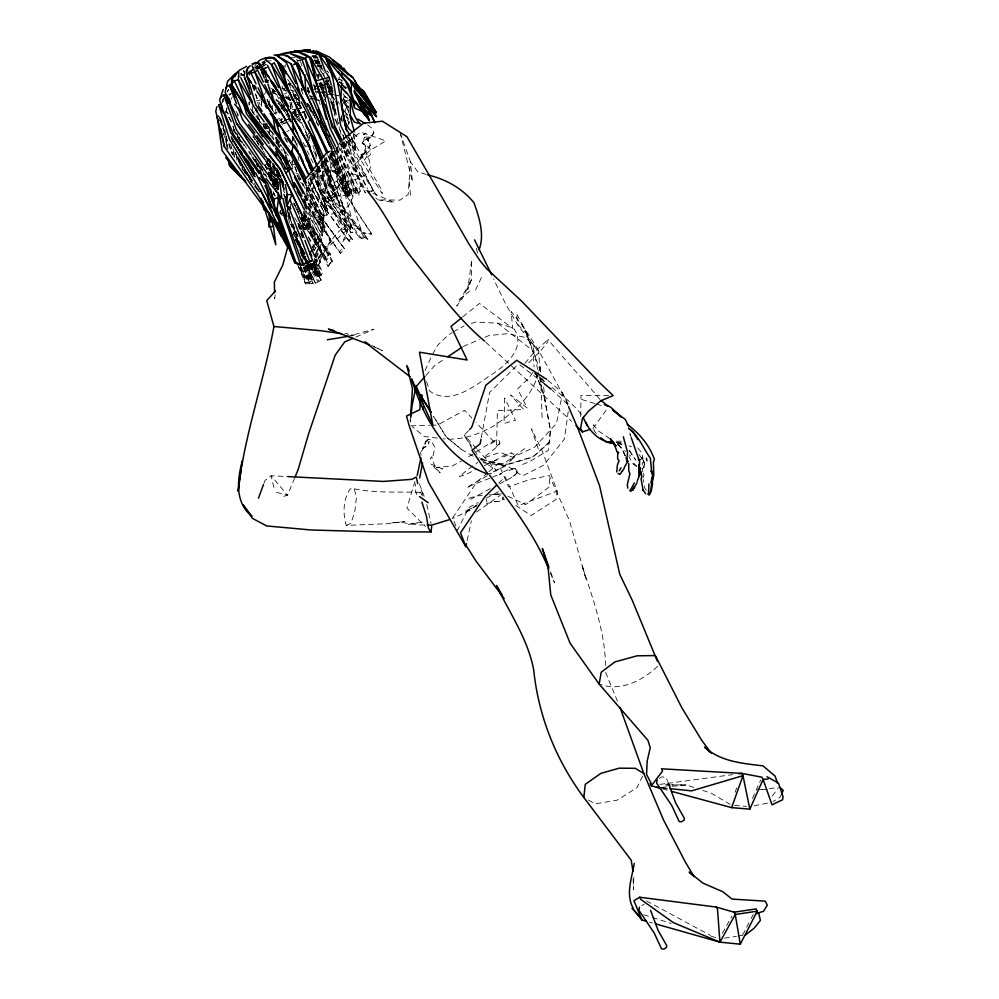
<?xml version="1.0" encoding="UTF-8"?>
<svg xmlns="http://www.w3.org/2000/svg" width="999" height="999" viewBox="0 0 999 999"><rect width="100%" height="100%" fill="white"/><g stroke="black" fill="none" stroke-linecap="round" stroke-linejoin="round"><path stroke-width="0.75" stroke-dasharray="5 3.75" d="M330.307 154.033L330.282 182.118L327.934 186.126L324.6 157.243M269.53 105.557L269.655 99.65M294.318 114.398L294.343 106.706M295.704 114.748L295.716 110.152M295.779 97.914L295.791 94.855M269.355 134.203L269.405 128.122M305.432 119.193L305.494 112.987M306.119 209.303L306.331 187.512M580.719 416.521L580.968 395.442L608.578 395.579M324.113 96.191L324.188 91.546M313.511 172.552L325.299 199.4L322.515 235.614L314.323 250.412L312.387 246.166L314.323 250.412M314.673 172.877L325.349 197.14L325.224 203.871L336.076 195.891L337.912 190.934L324.588 159.765M337.799 146.029L336.963 181.106L371.616 234.103L363.161 232.842L371.616 234.103M281.281 123.414L281.418 118.869M281.755 108.254L281.893 103.709M341.633 84.291L341.758 80.145M633.803 877.209L633.428 889.472L633.104 877.322M305.207 196.528L304.27 225.674L301.636 216.82M223.326 129.358L223.476 124.838M333.179 111.139L333.167 94.643L332.18 91.746L328.097 90.11M296.179 111.613L295.941 116.271L295.18 109.465L296.054 115.921L301.973 122.727M317.02 258.891L315.734 268.681L301.548 271.99L298.514 266.571M293.244 140.534L293.431 137.487M502.972 497.015L502.884 499.575L504.308 499.15L498.863 501.523L492.694 501.573L497.027 501.423L483.279 504.233M476.261 451.898L493.469 441.009L497.002 439.635L499.413 440.834L499.737 443.618L497.327 446.628L481.331 459.415M410.177 421.715L410.389 418.706M502.884 499.575L503.059 497.065M309.103 140.397L309.528 134.365M400.212 132.929L410.439 161.726L408.191 194.53L400.025 200.125L377.997 199.837L375.799 197.989M292.632 141.346L293.082 135.389M261.501 106.244L261.85 101.686M305.819 210.564L319.917 234.753L322.515 235.614L301.885 199.201L321.516 239.41L320.304 248.202L318.219 248.526L319.093 238.823L305.07 211.076M317.957 78.884L318.394 74.563M301.661 217.757L327.984 266.246L332.143 261.913L332.28 260.502L303.321 210.864M253.696 114.236L253.996 111.351M275.137 294.78L274.725 298.713L274.663 295.692M323.501 89.248L323.039 93.719L326.186 97.165M303.783 199.65L322.515 235.614L321.004 228.159L325.349 197.14M410.302 421.803L410.614 418.893M599.899 399.475C583.304 379.145 564.785 360.002 548.051 339.51L547.789 341.858L540.796 350.661L527.222 364.285M305.869 229.433L307.018 219.318L342.02 211.825L348.813 205.444L352.897 197.103L353.421 189.173L350.874 180.557L351.336 173.676L361.626 176.011L351.798 166.796L370.492 150.15L385.764 140.859L360.651 132.13L343.431 144.992L336.488 148.239M299.762 181.031L300.1 178.009M348.901 121.828L348.626 124.226L349.175 121.478M348.688 123.976L348.813 122.865M290.759 204.071L288.986 217.52L287.45 208.816L290.272 219.106M292.207 140.734L292.794 136.251M362.175 143.169C374.288 146.766 350.711 170.342 365.659 148.676L365.06 145.454L362.175 143.169L362.562 142.083L362.175 143.169L365.534 145.23L363.424 143.906M568.219 411.538L564.423 439.036L543.756 465.172L522.352 475.974L506.73 465.459L487.924 474.2M538.324 448.951L531.443 428.896L541.695 449.587L557.217 491.058L556.031 499.438L531.143 515.521L513.186 503.696M226.074 112.862L226.773 108.604M290.422 108.854L291.396 103.122M312.862 173.351L327.772 210.127L326.96 214.835L309.515 176.623M325.424 211.201L326.149 207.055L312.525 174.113M316.183 123.202L316.646 120.542M334.503 149.625L327.934 186.126L336.963 181.106L371.528 233.541M261.101 105.12L262.163 99.388M481.256 437.799L489.585 392.495L518.556 363.886M247.615 165.022L248.164 162.175M305.494 195.642L320.055 222.74L322.665 224.837L323.863 218.781L308.441 187.025M547.864 380.307L562.562 392.782L556.468 423.551L534.527 447.227L512.749 457.267L499.999 452.372L480.169 459.09M348.214 113.024L348.801 110.202M467.17 540.609L471.353 520.816M306.531 187.612L325.137 226.636L323.701 233.229L304.458 196.254M305.02 196.216L323.701 233.229L322.153 229.957L323.539 223.739L305.706 187.924M225.899 112.125L226.561 109.328M309.94 178.022L325.324 209.865L326.336 205.544L312.924 172.964M282.854 151.036L283.529 148.214M312.862 115.584L313.561 112.675M299.613 121.816L300.312 118.956M642.095 468.568L643.806 467.719L644.168 464.947M248.539 73.302L249.226 70.592M325.287 85.027L326.661 79.683M225.974 112.138L227.06 107.967M320.055 222.74L321.69 216.608L307.217 187.525M285.015 67.345L285.726 64.71M226.011 111.151L226.798 108.304M309.578 264.211L316.695 274.425L316.233 276.061L319.293 276.848L319.892 274.875L312.163 263.424L315.734 268.681L320.454 261.863L319.368 256.531M328.471 92.432L329.295 89.673L327.31 84.828M414.935 481.493L406.955 508.066L425.537 526.523M538.299 372.577C533.179 396.216 513.074 412.899 493.893 425.824C478.658 434.553 460.939 440.671 443.244 438.836M538.736 371.153L539.635 368.306L538.773 351.323L518.406 326.149L506.043 304.795L493.581 279.021M323.738 207.755L325.112 203.559L312.6 173.314M332.342 150.924L351.024 191.633L349.975 193.669L345.304 193.706L345.966 191.683L329.283 155.22M735.102 792.282L736.663 787.924M642.919 477.884L644.068 475.312L643.231 473.026M263.998 483.141L265.01 480.407L271.129 475.774L287.762 476.585M338.499 79.47L339.498 76.811M264.96 127.248L266.383 123.651M249.363 75.212L250.112 73.352M307.093 136.938L308.666 133.029M426.723 441.77L428.184 439.423L430.694 439.872L434.827 447.265L433.216 455.382L430.257 459.016L431.73 456.705L435.177 467.582L440.172 472.802L430.681 464.011L442.632 468.968L436.413 467.395L451.985 466.146L461.501 460.976M294.63 478.022L287.5 495.217L281.531 497.065M425.087 370.504L431.955 355.494M321.154 87.575L322.227 85.077L326.348 84.191M328.321 88.262L329.932 84.54M321.928 161.713L336.076 195.891L345.279 195.542L347.577 190.21L332.018 151.511M344.942 111.164L348.501 102.972M324.4 97.278L325.562 94.618M293.157 235.314L295.529 230.02M752.459 798.401L760.689 780.007M484.403 465.659L497.614 459.503L494.505 460.751L506.256 454.283L511.426 452.897L513.998 454.533L514.36 456.156C508.991 464.76 498.176 468.893 489.86 474.238M475.549 290.01L481.955 276.473M264.51 94.443L265.684 91.958M324.875 99.301L327.51 93.769M642.607 776.098L637.037 787.649L617.07 800.211L595.167 803.845L587.612 799.612M781.593 794.168L780.057 797.302L772.976 801.56M324.563 100.112L325.811 97.565M334.453 114.972L335.701 112.425L330.981 102.847M230.931 99.538L232.342 96.791M742.644 935.052L750.424 919.929M751.123 918.556L753.246 914.435M222.103 101.486L223.364 99.038M332.192 85.502L330.744 88.237L327.66 87.787M340.147 120.267L342.195 116.371M342.27 100.899L345.167 95.405M222.228 101.324L223.614 98.726M227.06 92.233L228.446 89.635M516.708 473.039L516.77 470.367L514.81 468.606L516.833 470.404L517.145 472.265L514.298 476.111L498.151 484.715M222.315 101.174L223.776 98.426M313.299 247.128L319.917 234.753M334.528 149.85L360.876 228.933L353.546 224.875L346.778 224.675C332.255 235.177 323.539 251.948 316.621 267.807L301.548 271.99L299.338 267.869L301.548 271.99L317.02 265.185L314.585 259.503M432.667 354.208L437.662 345.192L448.151 335.189L452.06 332.692M722.402 933.291L731.88 916.145M227.26 91.783L228.634 89.386M336.95 125.412L338.549 122.84M319.543 69.143L320.979 66.921M532.717 372.427L529.495 377.385L517.619 388.886L527.11 407.954L510.564 394.955L523.763 409.528L497.39 410.601L496.59 444.617L475.974 422.452M329.495 154.932L345.279 195.542L348.201 191.084L332.442 150.849M243.281 75.674L244.855 73.327M254.021 67.208L249.138 74.488L254.283 66.958M254.832 65.996L257.267 62.363M320.454 261.863L318.119 257.867L320.454 261.863L315.734 268.681L312.225 263.586M334.915 150.112L355.844 193.282L357.33 191.171L360.564 190.996L338.948 146.391M328.858 265.297L332.28 260.502L327.984 266.246L328.858 265.297L303.559 217.794M592.944 428.434L607.205 408.803M318.294 257.567L330.457 241.171L307.018 187.425M772.302 795.991L777.909 788.623M303.521 201.873L340.497 253.509L344.368 248.614L305.931 196.366M640.859 459.465L642.657 457.192L641.62 452.584L635.476 445.117M340.497 253.509L339.61 251.773L343.256 247.24L305.619 195.267M248.564 73.239L251.298 69.855M524.937 363.424L533.041 353.484L548.051 339.51M310.764 262.862L314.273 271.491L317.595 272.727L320.342 269.368L314.797 258.441M279.221 147.19L281.069 145.005M640.484 459.702L642.657 457.192L644.73 464.46L642.007 457.917L644.143 461.938L643.806 467.719M425.936 375.474L434.952 365.347L445.217 358.479M314.273 271.491L316.82 268.644L320.342 269.368M326.823 81.943L328.708 79.87M499.762 443.381L493.906 448.738M243.319 75.961L244.955 74.188L243.831 69.868M421.216 451.448L422.752 449.775L422.565 448.376L425.886 441.845L423.526 448.114L422.565 448.376L427.734 445.304L429.12 441.508L427.797 445.579L423.526 448.114C424.026 444.955 425.462 438.861 429.72 439.385M255.906 67.92L257.929 65.784M318.431 257.692L331.443 244.056L346.678 230.207L351.448 227.173L324.438 158.067M468.481 430.694L464.21 435.127L471.865 448.401M355.844 193.282L358.703 192.919L360.564 190.996M221.903 102.835L224.013 100.674M229.283 95.28L231.393 93.132M305.407 265.809L315.559 283.054L319.056 281.743L321.191 280.045L311.413 264.098L316.708 277.085L319.131 276.511L322.677 272.964L316.596 258.916M476.036 463.923L477.747 462.212M498.726 483.091L505.157 476.748L518.244 505.631L557.217 491.058M254.208 68.444L248.651 73.764L248.788 75.2M255.319 67.383L257.542 65.247M248.876 73.664L254.258 68.556M255.332 67.532L257.48 65.484M255.632 69.143L261.288 63.948M262.425 62.9L266.958 58.741M514.01 457.267L506.843 463.012M345.279 195.542L351.748 194.917L355.906 191.146L339.51 142.932M516.982 473.314L511.788 477.01M549.438 442.07L532.954 456.743L504.32 465.234L477.697 458.291M316.708 277.085L322.677 272.964M281.73 108.479L284.977 105.707M290.247 163.087L292.207 161.438M657.667 666.321C642.707 680.294 621.178 691.857 600.536 684.415M487.724 472.702L477.023 481.755L452.772 517.632L457.43 530.232L468.906 507.467L478.321 502.435M488.923 471.703L498.439 463.661L508.628 486.925L530.069 479.383L549.263 475.574L569.405 520.442L586.351 580.232L581.918 564.947C592.457 597.677 604.857 630.594 605.569 665.384M348.539 240.684L351.236 238.474L352.51 239.573L349.787 241.658L348.539 240.684L311.401 190.197L310.289 176.448M462.837 316.833L479.445 303.434L512.699 328.421L511.126 311.526C535.327 339.36 550.636 373.738 569.055 405.432L552.272 390.322M472.902 454.17L467.457 457.355M487.212 475.824L470.891 485.102L466.545 488.523M257.717 68.581L261.288 65.747M262.475 64.798L264.86 62.9M257.542 68.706L261.051 65.909M262.213 64.985L265.722 62.2M317.295 167.957L326.611 160.552L321.216 163.199M459.028 299.525L472.252 289.186M489.772 478.246L465.359 487.674M472.664 465.934L462.587 473.801L460.989 477.047L459.465 476.211L464.11 475.387L476.198 469.405M326.848 86.826L329.707 90.335L332.155 88.499M477.11 504.92L469.255 510.776L464.523 511.026L476.323 506.468M256.194 68.869L261.064 65.285M262.275 64.386L264.71 62.6M255.906 69.006L260.727 65.484M261.925 64.598L264.335 62.837M307.854 180.02L310.851 177.822L313.149 173.289L309.915 175.125M330.919 150.537L344.98 193.344L349.4 190.11L360.964 186.576L346.965 138.674M422.49 496.003L420.492 492.32L417.008 494.842L415.696 491.933L415.509 483.778M490.559 443.881L497.315 439.835M322.215 68.431L320.042 69.992L324.101 76.149M524.812 448.626L503.721 463.598L483.791 462.362M476.423 512.075L500.349 495.242M477.072 504.882L466.221 512.125L452.272 518.556M325.299 199.4L337.912 190.934L348.201 191.084M300.574 256.293L304.108 253.933M258.991 69.018L265.484 64.723M274.688 113.724L277.223 112.075M263.798 65.971L266.321 64.336M286.863 131.743L289.235 130.195M322.14 162.637L334.365 194.006L334.677 195.866L330.244 198.739L317.582 167.47M318.693 167.033L332.13 201.323L336.613 198.439L322.64 160.789M316.795 62.475L318.831 61.189M453.359 331.868L464.085 325.924M659.427 778.383L661.775 776.91L666.033 777.21L667.657 781.543M641.783 905.681L644.13 904.207M317.719 167.645L330.244 198.739L329.633 196.953L334.365 194.006M257.63 69.043L262.837 65.822M257.917 68.993L261.863 66.571M263.174 65.772L265.809 64.161M332.13 201.323L331.156 198.039L335.402 195.467L322.24 161.076M301.723 255.607L305.207 253.559M309.39 264.423L318.756 276.848L321.653 275.15L312.949 262.45M344.98 193.344L351.486 192.083L360.964 186.576M310.439 263.137L321.191 280.045L315.559 283.054L305.607 265.497M470.529 499.325L490.709 488.449M315.497 63.849L319.543 61.576L314.373 59.765M276.885 143.431L279.47 141.97M509.09 470.729L511.988 469.093M503.583 457.005L511.775 453.159M315.484 61.364L317.869 60.077M486.401 498.126L498.501 491.645M301.948 255.582L304.707 254.158L293.294 232.005M280.756 122.577L286.064 120.092M343.594 102.248L348.951 99.55M308.129 185.527L313.062 183.054L312.013 175.562L310.289 172.365M296.541 117.333L302.035 114.61M292.919 113.461L295.642 112.113M279.645 119.992L282.28 118.694M287.562 116.096L290.209 114.81M294.842 116.009L300.274 113.349M301.623 112.687L304.345 111.364L299.013 113.849M281.93 124.525L287.175 121.953M288.499 121.316L291.121 120.03M322.739 73.776L331.056 69.73M292.869 112.013L295.604 110.689M296.978 110.027L302.447 107.392M294.942 115.809L297.652 114.498M275.549 120.317L280.844 117.782M286.126 115.26L288.773 113.986L279.795 105.607M279.795 120.829L282.38 119.593M287.562 117.108L290.16 115.872M280.507 122.74L283.104 121.503M284.403 120.879L289.585 118.394M284.478 93.918L287.025 92.707M264.51 68.669L267.282 67.383L264.46 68.731M370.729 191.671L373.276 190.497L346.903 137.937M264.36 165.235L271.328 162.038M315.684 273.289L318.931 271.84L321.653 275.15M300.349 266.633L305.931 282.667L309.34 282.38L312.562 280.969L307.055 264.86M355.844 337.063L373.926 329.22L350.424 335.689M346.253 525.399L350.949 523.401L354.77 511.825L356.418 497.427L354.333 488.836L350.237 488.886C343.107 499.025 342.694 513.723 346.253 525.399L386.201 523.751L404.533 521.553L390.884 522.976C402.572 520.654 413.761 525.911 425.749 524.85M463.199 346.478L479.557 339.56M485.002 337.25L489.098 335.514L507.455 333.703L525.724 337.5L538.773 351.323M522.614 464.485L530.194 461.288L548.289 450.349L550.412 430.407L543.918 395.055L535.389 372.739M302.597 112.163L304.633 111.326M287.063 119.68L289.073 118.869M492.557 477.11L501.898 473.289L499.575 474.513C503.533 471.403 511.326 467.507 515.484 468.756M300.1 266.883L303.783 277.06L307.979 278.709L310.901 277.535L306.78 265.946M239.323 76.374L244.955 74.188M305.931 282.667L312.562 280.969M337.849 79.945L340.359 79.021M471.341 323.514L475.699 322.065L497.664 323.177L513.424 328.034C527.609 347.427 504.358 367.083 489.085 376.161C472.727 387.512 449.175 405.744 429.458 390.834L426.098 379.92M303.783 277.06L306.83 276.124L310.901 277.535M271.616 92.12L274.4 91.271M282.754 88.736L285.539 87.887M297.39 60.902L300.362 60.002L297.415 60.889L300.249 60.802M328.721 88.112L330.931 87.462M483.566 462.787L504.258 465.634L532.904 457.142L549.388 442.47L550.461 430.007L543.968 394.655L536.026 374.3M297.14 61.276L300.075 60.415M468.768 498.276L477.36 495.804L484.19 495.442M293.806 64.036L298.339 62.862M293.619 64.211L298.114 63.074M256.443 100.911L260.664 99.9M293.169 65.085L300.687 63.324M370.979 191.021L373.276 190.497M352.884 232.205L350.362 232.792L352.884 232.205L321.041 188.374L352.36 232.055M319.58 83.654L322.502 82.992M314.298 60.664L318.856 59.653M314.148 60.976L318.693 59.99M754.058 805.768L771.79 802.272M315.497 62.35L318.531 61.751L323.351 71.254M351.261 335.901L353.883 335.389L344.905 333.179M315.372 62.662L318.394 62.075L320.479 64.361M291.308 164.86L296.453 163.873M316.034 63.287L319.081 62.737M316.021 63.649L319.056 63.112M350.924 335.876L353.883 335.389L347.789 334.54M261.775 62.15L264.698 61.676M266.146 61.439L271.978 60.489M317.907 64.436L320.979 63.948M297.852 265.347L305.544 283.878L313.162 283.329L305.469 266.571M262.987 124.925L267.345 124.226M263.699 127.073L268.057 126.374M724.35 938.173L736.45 936.288M737.961 936.063L742.507 935.351M264.473 128.446L268.981 127.785M489.185 494.955L501.461 493.906M317.083 65.872L321.628 65.235M317.058 66.221L321.603 65.609L318.394 62.075M498.289 494.13L495.841 494.293L499.188 494.193L494.78 494.605L497.764 494.13M659.964 784.377L666.146 783.553M667.682 783.341L732.567 774.637M276.636 94.256L284.253 110.664L294.93 109.316M313.211 57.555L319.031 56.906M769.242 788.548L778.383 787.599M661.775 787.399L670.829 786.463M672.327 786.313L685.913 784.927L671.877 784.902M289.161 102.997L292.058 102.71M305.307 266.533L313.162 283.329L305.544 283.878L300 267.707M300.374 267.058L305.819 278.109L309.965 279.658L313.886 279.308L306.681 265.622M325.612 81.556L328.396 81.344M322.09 92.32L325.174 92.095M266.521 168.881L270.804 168.581L283.579 184.69M314.573 171.054L338.449 171.353L317.245 167.745L332.018 170.879L340.634 177.135L343.544 182.742L344.905 188.237L343.107 180.045L334.59 190.584L346.266 180.132L340.959 183.117C351.698 179.87 367.108 179.333 370.666 166.483L368.544 157.867L365.522 151.336L366.883 156.256L364.51 160.14L370.367 154.595L370.866 152.785L369.755 148.102L362.412 142.657M315.547 61.876L318.531 61.751M312.587 89.735L315.422 89.623M296.516 102.46L299.525 102.335M410.801 425.836L429.508 425.324M431.068 425.274L437.3 425.099L464.635 410.264L471.853 418.019M762.249 789.597L767.482 789.485M311.938 56.256L316.283 56.169M306.506 265.684L313.886 279.308L309.89 278.022L305.819 278.109L300.474 266.983M312.125 56.031L316.508 55.969M228.509 94.131L231.131 94.081M301.973 256.268L306.193 256.194M297.178 60.639L300.112 60.589M317.295 74.975L321.94 74.925M312.038 56.094L316.383 56.056M313.661 58.079L317.919 58.042M345.966 191.683L351.024 191.633M294.655 98.751L300.337 98.739M670.317 784.902L664.073 784.889L670.154 784.939M616.221 441.208L622.914 441.221M316.533 76.036L321.141 76.049M671.678 784.952L686.887 785.077L695.504 787.974M291.321 57.605L295.13 57.667M616.508 442.657L621.041 442.857L616.695 442.632M315.322 61.314L319.93 61.588M315.16 61.076L319.742 61.364M319.418 84.903L322.227 85.077L323.576 87.812M757.267 789.148L762.462 789.51M325.724 81.356L328.783 81.568M315.322 61.463L319.917 61.826M321.029 163.524L325.886 191.733L358.816 236.85L364.423 237.287L367.894 239.248L330.769 190.384L326.448 155.369M734.452 805.381L746.59 806.393M321.453 88.699L325.387 89.023M663.211 788.423L667.694 788.81M316.558 99.95L319.63 100.237M661.076 787.749L668.706 788.523M354.333 488.836C376.273 493.294 398.576 491.645 420.492 492.32M318.444 83.217L321.528 83.541M347.577 190.21L355.906 191.146M319.368 84.241L322.427 84.603M323.389 160.802L346.778 224.675L351.935 227.822L360.876 228.933M437.35 438.099L424.088 436.413L412.325 426.673M358.816 236.85L361.438 238.424L367.894 239.248L327.984 193.269L321.928 162.937M317.47 65.747L321.84 66.359M326.111 94.143L338.399 95.867M316.695 274.425L319.892 274.875L312.013 263.449M318.868 66.771L321.79 67.195M313.798 85.752L318.419 86.426M319.967 86.651L326.124 87.562M311.363 98.476L315.984 99.188M377.997 199.837L394.368 202.56L372.477 192.982M288.424 83.292L291.458 83.804M305.257 145.817L307.767 146.266M315.022 88.436L319.618 89.298M321.178 90.921L325.337 91.708M339.835 79.733L342.57 80.27M338.486 82.43L343.456 83.429M288.099 84.166L291.121 84.79M265.784 79.77L268.806 80.432M288.486 84.728L291.521 85.39M321.803 91.995L327.859 93.319M329.37 93.656L338.449 95.629M265.746 79.858L268.768 80.532M315.597 91.034L320.13 92.058M321.641 92.395L324.65 93.069M265.522 80.045L268.544 80.757M265.722 80.057L268.743 80.769M265.16 80.045L268.169 80.769M301.236 88.711L305.744 89.798M319.093 238.823L321.516 239.41M265.397 80.332L268.406 81.106M307.255 264.385L311.988 267.22L315.921 268.232L312.175 263.286M296.228 59.74L299.663 60.639M276.561 492.332L287.5 495.217L271.129 475.774L273.901 487.724M662.512 788.91L670.017 790.946M321.104 89.41L323.851 90.16M480.644 459.128L504.258 465.634M315.809 74.688L318.768 75.512M649.437 922.139L652.447 922.989M240.572 74.238L244.643 75.462L240.697 73.589L243.793 75.874M581.705 399.488L594.904 403.534M596.366 403.983L603.696 406.231M629.07 445.879L631.618 446.665M711.088 936.188L718.368 938.436M643.656 914.697L651.011 916.982M652.484 917.432L671.066 923.451M426.248 174.438L417.719 171.778L410.439 161.726L412.437 181.731L400.587 134.403M265.272 81.656L268.219 82.605M290.322 89.735L293.269 90.697M309.478 95.929L312.425 96.878M313.274 56.518L320.254 58.779M265.072 81.581L268.032 82.53M309.428 95.904L312.387 96.853M264.685 81.618L267.782 82.655M291.009 90.434L294.018 91.446M702.697 790.384L711.313 793.268L730.069 804.332M617.257 442.47L622.402 444.205M281.593 88.074L284.465 89.061M308.541 264.822L315.921 268.232M310.664 97.89L313.611 98.913M332.08 87.924L327.272 86.076M283.728 89.336L286.613 90.422M319.393 83.941L330.744 88.237L318.294 83.354M327.585 86.189L331.905 87.85M329.707 90.784L332.18 91.746M283.504 90.122L286.388 91.284M293.606 94.168L296.491 95.33M281.106 121.841L285.402 123.589M319.043 66.633L321.915 67.832M617.394 442.857L622.814 445.367M373.938 346.74L382.38 350.674L371.541 345.342M314.735 170.654L317.794 172.09L320.754 171.928L317.045 168.182M316.196 84.965L323.214 88.324M507.979 496.203L525.574 504.67L549.525 486.788L549.263 475.574M244.767 75.35L240.971 73.464L244.88 76.473M298.813 178.297L301.049 179.458M270.417 87.937L273.127 89.373M285.339 95.817L289.41 97.964M297.552 102.26L300.274 103.696M324.325 160.177L346.778 224.675L351.448 227.173M264.148 126.661L270.941 130.307M646.578 900.923L710.576 935.476M320.117 86.214L323.851 88.262M298.364 104.208L300.662 105.494M272.527 89.735L275.187 91.221M285.839 97.19L289.822 99.425L285.789 97.153M272.427 89.66L275.1 91.159M433.429 416.271L446.378 437.225L461.775 449.7L473.588 456.418M272.627 90.135L275.287 91.658M285.901 97.74L291.221 100.787M306.793 90.147L309.44 91.671M272.527 90.047L275.187 91.583M285.839 97.69L291.171 100.749M270.005 179.77L279.083 184.99M367.595 124.962L372.689 128.784L373.838 132.73L371.216 136.863L367.769 138.973L369.73 137.325L367.307 140.647L368.556 138.799L368.181 142.57L368.556 138.799L368.231 140.822L367.657 139.548L369.505 141.708L370.229 145.192L368.206 149.226L360.889 157.53L364.173 152.522L360.027 159.003L360.327 157.58M306.868 90.372L309.54 91.958M343.706 96.041L348.888 99.163M609.977 438.711L598.676 431.118L593.468 424.837L594.093 430.744L597.652 434.977M272.552 91.646L276.386 94.006M306.418 105.744L309.678 107.792L310.389 110.777M295.879 172.777L298.152 174.226M271.878 91.783L275.811 94.306M636.613 466.433L633.378 464.298L628.883 456.593M283.878 106.056L284.253 110.664L287.949 113.149M295.367 118.107L299.063 120.592M343.281 85.527L346.303 87.575M343.668 86.114L346.116 87.837M481.356 459.94L496.853 470.891L477.472 449.65M297.465 119.868L303.571 125.275M299.712 101.411L295.005 97.465M617.981 444.78L625.686 451.511M348.589 106.868L345.691 104.383L346.491 103.397L344.742 104.57L348.226 107.405M324.85 158.841L330.557 163.174L328.434 155.07M519.78 364.822L542.844 382.629M343.481 86.588L345.866 88.449M497.664 323.177L531.805 349.875M343.631 86.738L346.079 88.661M305.507 134.728L311.226 139.273M327.01 85.789L332.992 90.609M343.768 99.276L348.551 103.122M534.053 373.102L544.73 381.68M551.835 387.4C562.974 396.029 574.475 404.895 582.679 416.321M276.036 99.213L283.241 105.132M461.775 449.7L446.403 437.038L433.441 416.183M293.231 94.967L299.138 99.875M636.813 466.171L633.841 463.636L636.775 466.471M275.824 99.95L285.015 107.867M629.345 454.87L630.806 456.143M278.484 103.272L287.712 111.513M243.232 155.532L248.114 164.298L253.833 169.455L243.232 155.532L246.316 163.711M346.84 142.22L354.945 149.625L349.001 137.387M325.537 83.704L330.931 88.761M277.909 103.347L287 111.676M485.701 342.158L571.715 421.378M300.587 182.33L303.733 185.265M293.069 94.843L300.175 101.923M339.323 81.718L341.483 83.766M254.857 172.278L248.114 164.298L249.151 165.297M280.844 107.979L289.76 116.696M353.783 133.541L356.855 136.551L354.832 132.392M617.744 443.868L619.717 445.816M298.264 104.608L302.422 108.741M321.69 216.608L323.863 218.781M328.459 91.059L334.752 99.838L328.821 91.009L333.129 96.453M244.256 172.377L247.465 175.649M293.281 95.554L299.675 102.185M317.27 64.735L319.218 66.771M326.835 70.692L328.921 72.877M339.772 81.718L342.669 84.803M248.114 164.298L253.771 170.317M341.271 83.704L345.567 88.986M255.394 186.551L257.505 188.823M279.645 212.625L281.755 214.897M248.189 176.86L252.335 181.368M330.394 101.773L335.652 107.53M347.215 120.192L349.325 122.502M476.448 448.539L464.21 435.127L473.451 449.001M292.058 111.788L294.043 114.011M264.922 165.047L275.162 176.498L278.259 185.215M244.53 172.028L252.672 181.131M241.82 168.044L250.037 177.26M307.505 103.259L309.403 105.432L312.15 112.725M617.732 444.255L622.652 450.062L624.937 455.169M332.642 107.218L335.552 110.677M250.849 181.019L259.665 191.708M254.283 185.989L259.178 191.933M342.994 93.731L348.763 100.837M344.368 248.614L304.096 193.881M266.184 161.064L275.749 173.264L278.546 180.494M283.728 182.692L271.953 163.049M328.821 91.009L333.416 96.94M344.443 111.201L348.127 115.946M267.395 159.503L278.771 174.188L283.728 185.527M274.563 185.989L271.441 177.285L268.631 173.651L277.722 189.773M297.29 243.806L304.82 253.559L295.916 238.848M312.337 263.311L318.931 271.84M344.33 111.001L348.064 115.847M332.405 107.692L336.176 112.587M279.757 211.938L282.58 215.622M300.774 252.56L309.19 263.549M310.127 264.772L311.988 267.22M251.998 111.076L254.782 114.735M255.707 115.959L258.491 119.618M259.415 120.842L262.2 124.513M263.124 125.724L265.909 129.395M266.833 130.619L269.618 134.278M270.542 135.502L281.681 150.162M321.066 71.666L326.661 79.058M297.202 243.481L304.695 253.384M300.849 252.073L311.101 265.709M254.845 173.052L251.985 167.645M349.787 241.658L312.899 192.095L311.426 175.462M327.984 193.269L361.438 238.424M254.745 171.94L234.453 144.156M267.607 158.029L281.144 176.611M364.423 237.287L329.732 189.373L325.811 157.817M295.829 208.354L298.514 212.075M302.098 217.033L329.008 254.233L330.719 254.608L327.185 259.678L325.112 258.654L300.599 219.543M252.897 136.251L255.619 140.022M256.518 141.284L259.24 145.055M260.152 146.316L262.862 150.087M269.206 158.891L278.271 171.466M345.554 114.897L350.05 121.166M256.169 174.563L250.537 166.708L255.469 177.16M247.577 173.002L241.283 164.248L252.622 183.541M303.109 216.009L330.719 254.608L303.584 215.659M250.125 176.761L238.574 160.639L235.09 152.173M266.321 123.801L279.77 142.67M265.072 123.002L290.01 158.004M254.533 84.965L256.331 87.5M268.032 103.958L275.237 114.086M302.335 199.263L339.61 251.773M239.723 149.276L245.117 156.868M246.016 158.129L248.701 161.925M301.298 253.009L308.491 263.149M287.687 79.47L291.233 84.515M268.469 175.499L272.04 180.582L274.026 186.451M219.805 120.242L222.415 123.963M309.702 108.866L313.137 113.799M283.216 190.472L284.852 192.819M299.775 250.15L306.006 259.091M238.986 149.9L254.945 172.977M291.296 225.524L297.502 234.503M314.36 258.853L316.134 261.413M252.585 180.906L238.574 160.639L235.264 152.198M222.078 121.928L218.119 115.447L220.692 119.168M254.37 175.062L251.723 171.204L247.852 161.051M297.128 241.858L305.007 253.296M295.592 239.373L303.471 250.849M239.972 150.462L254.857 172.14M290.746 224.425L295.991 232.08M294.668 235.776L300.761 244.668M629.058 450.149L635.464 459.565M646.353 490.397L644.842 488.186L643.169 479.408M263.386 172.265L266.895 177.41M287.1 207.03L290.609 212.188M290.784 224.213L296.029 231.905M254.333 175.037L251.723 171.204L249.413 163.761M345.954 116.296L348.526 120.092M295.841 239.248L303.571 250.699L295.729 239.023M299.688 248.601L305.756 257.592M310.09 264.011L318.756 276.848M300.637 252.947L305.831 260.652M306.693 261.938L316.233 276.061L308.516 264.448M629.545 450.886L635.888 460.339M254.345 85.514L256.069 88.087M252.497 84.653L255.906 89.76M352.51 239.573L320.804 192.27L318.044 167.982M351.236 238.474L319.056 190.597L317.133 169.331M303.296 215.971L329.008 254.233L325.112 258.654L298.089 214.186M254.383 175.886L250.899 170.704L254.283 175.924M219.705 117.807L221.278 120.18M252.56 84.79L256.019 89.985M474.288 450.262L479.32 457.829M300.799 252.847L307.655 263.162M299.338 216.858L327.185 259.678L293.644 204.033M218.119 115.447L222.278 121.841M295.567 240.185L304.882 254.595M310.826 263.748L319.293 276.848M268.119 172.14L271.441 177.285M243.818 144.268L250.287 154.296M223.202 125.961L221.566 123.401L222.065 126.398M232.23 139.997L254.558 176.261M268.856 172.952L278.059 187.337M228.496 114.161L227.035 111.863L232.143 124.6M251.923 156.843L257.705 165.909M239.348 151.935L254.42 175.524M297.165 242.37L304.707 254.158L295.654 239.673M347.402 138.998L382.255 193.606L382.068 190.622L350.899 137.05M243.594 70.33L245.105 72.702M295.542 239.71L304.645 254.021M302.297 256.93L303.946 259.54M307.242 264.735L317.957 281.656M273.601 193.007L275.249 195.617M343.181 142.62L376.348 195.329L345.666 140.509M264.51 165.135L275.936 183.304L277.934 189.148M255.282 159.915L258.416 164.897M252.235 84.815L255.494 90.022M249.25 151.448L259.078 167.158M254.495 173.801L233.104 139.548L238.099 148.614M279.196 97.265L284.59 105.944M256.393 89.248L253.983 85.365L256.343 89.236M343.082 98.889L348.688 107.954M334.665 118.918L338.673 125.375M325.112 203.559L326.336 205.544M639.06 454.62L643.905 461.338L643.756 460.651L642.107 463.836L642.807 471.89M260.564 166.771L267.058 177.347M249.912 178.022L238.786 158.179M343.469 101.511L348.276 109.353M268.756 171.903L278.459 187.8M289.747 206.269L291.358 208.916M301.049 224.775L304.283 230.07M308.316 236.676L315.584 248.576M235.539 143.956L246.89 163.873M228.908 117.158L231.318 121.129M341.733 143.806L343.244 146.316L342.432 141.883M278.134 185.165L269.468 170.767L267.382 160.34M268.444 174.188L277.834 189.847M248.014 160.589L253.321 169.43M235.539 143.706L243.456 156.93L241.608 152.835M219.705 118.107L222.09 122.103M230.831 136.751L240.959 154.183M343.644 85.827L345.154 88.362M235.989 111.201L239.872 117.745M284.253 110.664L290.996 122.04M303.621 198.664L321.004 228.159M228.646 117.158L230.981 121.129M231.343 136.95L242.907 156.606M303.696 213.574L332.143 261.913M231.518 137.512L247.802 165.397M268.219 172.315L278.434 189.798M288.486 207.068L290.11 209.815M294.717 217.757L297.115 221.828M297.839 223.102L302.56 231.169M233.279 129.907L240.147 141.696M313.549 151.211L315.859 155.207M327.41 86.364L329.707 90.335M264.485 164.997L278.484 189.223M288.586 206.706L290.135 209.403M298.689 224.201L302.572 230.931M268.481 175.162L274.538 185.652M307.13 103.159L313.124 113.599M250.237 164.585L254.82 172.565M348.139 137.013L354.945 149.625M296.99 243.007L306.119 259.028M309.166 264.373L319.056 281.743M268.506 173.851L277.647 190.01L268.581 173.838M289.086 210.19L287.612 207.33M303.559 235.752L298.264 226.249M268.356 174.35L275.225 186.488M325.874 80.345L333.179 93.294M249.3 163.062L254.595 172.49M325.974 80.557L333.379 93.769M344.917 139.173L339.672 129.808L330.12 85.789M283.216 184.34L275.037 169.73L273.077 163.911M251.473 182.48L240.846 163.499L240.522 160.539M323.539 223.739L325.137 226.636M252.909 84.59L255.894 90.01M303.908 267.208L309.89 278.022M326.211 79.883L333.641 93.431M338.099 101.561L339.585 104.271M248.901 163.524L254.795 174.301M293.619 202.934L298.738 212.362M323.451 75.112L325.599 79.096M326.311 80.432L333.479 93.731M276.798 167.944L281.144 175.999M268.132 158.591L281.156 182.755M281.88 184.091L284.777 189.46M250.524 170.192L246.366 162.4L245.092 157.942M251.224 171.491L253.996 176.686M255.22 185.477L258.903 192.345M326.223 82.705L328.059 86.139M268.481 175.974L272.864 184.216M288.212 213.062L291.134 218.556M284.34 137.313L287.262 142.795M308.379 182.605L322.952 210.065L323.514 218.094L308.291 187.587M241.945 163.948L251.798 182.78M326.149 207.055L327.772 210.127M244.63 159.74L246.728 163.736M257.992 189.36L259.44 192.12M260.477 145.717L262.612 149.775M263.311 151.124L265.447 155.17M278.758 183.853L268.781 164.798L278.571 185.727M268.381 175.712L274.138 186.701M288.549 214.198L290.709 218.319M313.748 262.312L316.621 267.807L313.636 260.639M304.408 196.004L322.153 229.957M342.832 141.858L367.232 188.786M264.173 123.576L271.378 137.412M268.269 103.571L270.404 107.705M290.522 162.7L294.093 169.593M296.953 175.125L299.088 179.271M306.231 193.082L322.665 224.837M259.091 165.522L264.086 175.212M273.351 193.219L274.775 195.991M246.591 159.778L255.082 176.224M521.903 323.976L532.704 345.042L537.649 369.355M341.758 144.106L365.809 190.921M339.847 143.244L365.359 192.957L342.058 142.195M233.991 129.52L240.222 141.658M272.877 110.477L267.257 99.513L269.006 105.082M241.795 152.897L249.5 167.969M327.497 79.408L328.871 82.118M308.241 181.094L322.952 210.065M266.945 99.763L270.417 106.618M288.474 206.568L289.86 209.303M298.177 225.687L304.408 237.962M278.471 182.467L270.929 167.47L268.681 158.604M343.681 140.847L367.37 188.087M260.627 166.821L264.698 174.962M247.777 161.114L254.683 174.875M303.821 111.538L307.292 118.506M307.03 150.674L313.286 163.237M316.071 168.819L346.678 230.207L341.433 228.846L314.86 169.568M336.001 148.364L359.116 195.379L358.778 192.395M288.798 83.754L300.112 109.016M329.67 97.84L335.664 110.102M336.163 147.74L357.33 191.171M253.084 135.439L255.132 139.648M265.384 160.689L278.359 187.35M287.924 206.993L289.285 209.802M300.899 233.654L302.947 237.862M268.756 175.637L272.827 184.028M288.449 216.196L298.639 237.163M348.151 110.939L343.119 97.49M336.725 147.415L358.703 192.919M302.909 216.621L318.219 248.526M252.947 156.893L257.642 166.696M308.241 186.039L323.514 218.094M331.193 101.399L335.676 110.839M294.73 166.646L302.073 182.13M302.734 183.541L331.443 244.056L330.457 241.171M255.232 160.502L257.904 166.134M252.472 168.019L254.47 172.24M313.661 83.829L316.196 89.198M240.322 150.599L245.542 161.701M301.223 88.037L302.522 90.797M310.264 107.368L318.656 125.312M302.884 217.058L317.307 247.902M256.805 140.859L258.778 145.055M265.996 160.464L278.471 187.088M256.88 140.709L258.841 144.917M266.721 161.751L278.521 187M241.87 141.109L245.08 147.964M303.296 211.663L320.304 248.202M304.071 267.02L309.965 279.658M301.273 267.208L309.103 283.991M303.172 142.482L306.331 149.276M266.146 156.518L276.448 178.721L277.797 189.535M298.264 115.572L309.078 139.123M309.877 176.224L325.324 209.865M419.43 483.941L424.15 496.316M288.336 206.693L289.635 209.515M300.637 233.441L302.585 237.675M313.586 261.601L316.82 268.644M278.334 189.46L269.693 173.314L274.263 186.688M330.819 151.761L349.975 193.669M283.229 182.605L276.748 168.469L283.291 182.505M304.608 229.221L302.023 223.564L304.633 229.183M327.497 154.583L345.304 193.706M303.684 214.96L319.68 250.062M239.523 150.449L242.695 157.405M333.329 151.723L352.547 196.029L332.704 151.461M330.769 153.983L348.239 192.894L348.564 196.116L330.12 154.196M246.528 159.815L254.158 176.761M313.187 262.912L317.595 272.727M246.716 159.94L253.009 174.013M625.411 456.218L622.439 449.538L625.424 456.468M281.893 100.487L291.196 121.678M301.111 225.175L302.972 229.433M299.076 224.275L302.148 231.331M314.435 259.59L320.592 273.714M301.998 199.812L305.532 207.954M301.985 225.225L303.808 229.433M281.618 182.979L273.639 164.498L279.995 180.17M282.23 184.403L284.678 190.085M562.562 392.782L567.944 405.319M316.446 73.814L319.468 80.832M320.08 82.243L326.898 104.308M330.057 153.122L348.564 196.116M302.173 224.65L304.62 230.332M268.669 174.975L271.753 182.143M293.344 232.317L306.905 263.861M307.53 265.297L308.766 268.169L317.42 258.741L322.814 255.407L304.071 210.989M241.583 153.022L245.255 161.551M254.408 182.904L258.067 191.433M298.551 98.826L299.762 101.661M307.03 118.669L303.996 111.588L307.105 120.267M273.788 164.36L281.706 182.817M282.317 184.241L284.752 189.922M299.975 225.424L302.41 231.106M240.659 140.16L241.858 142.969M285.564 137.787L289.173 146.366M238.948 137.188L241.308 142.795M550.474 573.226L554.57 582.966L550.486 571.49M280.632 97.677L290.871 122.078M312.562 173.739L325.224 203.871L312.737 173.789M307.729 88.062L312.487 99.4M268.631 126.711L275.137 142.32M294.181 202.972L305.507 230.145M308.491 237.287L311.463 244.443M312.063 245.879L313.848 250.162M273.089 163.062L281.431 183.154M282.03 184.578L284.415 190.322M298.139 223.326L304.695 239.111M286.001 109.328L290.759 120.792M301.099 89.598L303.933 96.441M605.631 672.339L617.682 701.773M317.557 167.295L329.633 196.953M252.297 86.001L259.84 104.57M282.317 185.864L284.628 191.571M265.871 156.431L270.804 168.581L276.711 176.199L278.446 188.561M324.25 159.39L351.935 227.822M335.402 195.467L336.613 198.439M307.23 89.885L311.263 99.912M303.346 267.72L309.69 283.479M232.717 126.011L235.552 133.092M298.002 223.826L304.283 239.485M313.424 262.275L319.131 276.511M318.768 166.758L331.156 198.039M258.953 166.271L260.04 169.018M307.667 87.612L312.737 100.549M313.149 112.887L318.219 125.936M321.416 161.713L334.677 195.866M235.264 152.597L240.247 165.459M288.599 206.543L289.71 209.44M279.183 172.727L283.554 184.228M298.876 224.5L304.907 240.309M238.986 137.85L240.097 140.747M264.81 79.408L265.896 82.255M264.448 185.327L265.509 188.149M236.825 133.054L238.936 138.724M236.663 133.629L238.286 137.999M303.721 267.033L307.979 278.709M219.718 119.805L232.555 154.758L231.568 147.103M273.214 191.583L274.812 195.991M280.145 210.652L281.206 213.586M273.451 192.595L274.5 195.492M341.845 143.893L346.865 157.805L346.491 139.523M303.721 267.432L306.83 276.124M540.671 371.928L525.636 330.981L532.979 352.222L534.103 366.995M287.038 209.915L306.144 263.661M288.286 213.836L306.268 264.498M283.866 149.438L285.377 153.709M304.233 267.807L309.34 282.38M631.405 437.849L629.358 431.955L630.282 435.127M351.273 136.826L356.081 150.699L353.721 134.203M243.294 70.467L244.643 74.438M293.044 223.851L306.556 263.399M319.643 84.478L322.627 93.257M288.261 218.319L291.221 227.11M304.545 266.683L309.49 281.343M336.001 147.877L351.748 194.917M300.562 61.688L301.998 65.984M304.857 128.971L308.916 141.334M313.798 85.227L316.683 94.056M318.619 99.95L321.029 107.318M278.933 179.233L278.034 176.473L278.721 179.433M336.089 148.976L349.4 190.11M271.99 109.066L270.592 104.733L271.566 109.266M256.768 115.035L258.117 119.206M243.194 155.282L244.143 158.254M257.967 162.999L259.315 167.233M255.482 159.216L257.829 166.533M348.738 136.788L350.112 141.121M426.773 504.557L431.081 523.551M295.005 167.02L299.088 179.92M351.91 137.475L356.081 150.699L353.409 134.166M295.155 116.184L290.322 99.363M255.582 160.265L256.481 163.162M226.036 144.867L227.297 148.938M288.449 95.454L290.185 101.111L291.271 110.202M230.607 144.343L235.015 158.903M342.033 141.708L346.865 157.805L344.156 141.009M266.671 79.72L267.545 82.642M223.326 132.855L228.097 148.826M263.174 124.063L264.048 126.985M229.008 143.119L232.517 154.882M486.026 498.901L486.988 502.122M421.203 489.585L422.952 495.504M263.436 123.864L264.31 126.811M331.668 86.289L333.416 92.283M340.846 117.72L342.158 122.215M240.135 160.864L243.194 171.291M239.173 137.138L240.434 141.596M284.003 149.251L285.252 153.684M238.237 157.005L240.697 165.709M338.561 145.966L351.486 192.083M333.167 151.823L353.546 224.875M303.671 111.776L305.706 119.093M313.049 145.417L315.484 154.196M231.406 137.025L232.642 141.446M276.436 137.6L279.245 147.852M320.741 83.904L325.399 101.523M253.334 85.427L258.691 106.194M266.383 161.626L271.94 175.762L272.028 181.743M257.867 115.509L258.966 120.017M242.532 154.345L243.219 157.268M309.765 108.716L310.439 111.701M476.373 248.152L477.597 253.659M289.098 115.497L290.759 123.027M294.068 138.099L295.404 144.131M298.052 156.181L299.051 160.702M420.442 452.272L421.079 455.207M538.911 375.237L541.433 387.013L540.921 377.722M331.343 150.612L346.778 224.675M315.622 151.423L316.833 157.355M295.417 140.484L296.316 145.017M276.236 137.737L277.685 144.992M257.617 163.486L258.192 166.471M259.078 118.544L259.94 123.039M329.42 85.102L336.588 123.864M340.272 130.095L341.084 134.515M298.888 98.938L300.574 108.629M543.918 395.055L545.154 402.222L542.732 377.684M343.169 134.902L343.906 139.485M307.192 103.646L307.667 106.706M277.635 140.222L278.783 147.727M278.709 141.471L279.845 149.026M321.203 162.412L325.262 190.684M297.078 207.967L297.677 212.2M263.212 123.888L263.636 126.91M341.571 115.759L342.407 121.778M302.647 183.129L303.059 186.201M224.65 130.182L226.736 145.504M224.663 129.283L226.86 145.854M280.394 210.339L280.769 213.311M252.148 105.956L252.922 111.938M278.371 170.417L279.47 179.258M226.398 135.852L228.047 149.288M231.843 136.988L232.392 141.633M233.329 149.375L234.253 157.105M273.202 89.148L273.738 93.781M275.537 109.253L276.261 115.447M351.898 138.074L353.072 148.826M320.979 82.23L321.928 90.772M241.77 163.674L242.42 169.855M233.366 126.461L233.853 131.044M236.388 155.432L237.025 161.526M409.14 181.456L410.714 196.678M296.89 143.132L297.277 147.29M315.896 155.657L316.171 158.704M233.741 151.461L234.29 157.617M317.02 169.181L318.706 189.373L350.886 232.193L313.399 188.411L313.249 172.902M282.267 86.114L282.517 89.173M223.114 125.587L223.851 134.715M269.855 144.93L270.105 149.538M540.584 371.516L540.259 365.322L540.471 371.503M237.562 113.636L237.7 116.221M292.345 159.977L292.607 166.146M276.011 137.575L276.261 143.681M272.465 105.507L272.69 111.351M249.275 101.935L249.4 104.945M540.684 377.672L542.22 420.904M293.669 92.957L293.781 96.029M315.209 87L315.297 89.935M248.913 102.085L248.988 105.12M308.104 87.3L308.229 93.132M294.98 94.356L295.005 98.938M471.478 261.713L471.291 280.057L467.744 289.585L471.478 261.713M504.732 398.126L503.971 423.414L515.496 420.342L504.732 398.126M513.973 456.83L513.911 457.48L513.986 456.855M347.327 229.083L345.691 238.224L342.095 242.307L345.554 235.764L347.327 229.083M364.348 137.263L363.311 142.008L365.197 139.735L367.52 138.449L364.036 140.784L371.216 136.863L373.838 132.73L371.216 136.863L364.348 137.263M471.291 280.057L462.712 297.964L456.705 306.156L471.291 280.057M370.229 145.192L367.932 148.351L370.229 145.192M364.66 133.604L363.549 134.902L366.808 132.617L364.66 133.604M266.958 67.12L264.136 68.369L266.858 67.133M422.028 522.177L408.479 524.313L422.028 522.177M320.005 92.994L315.472 91.908L320.017 92.994M300.474 105.395L297.814 103.896L300.474 105.382M289.111 99.026L286.401 97.515L289.073 99.001M346.815 105.832L343.718 103.247L346.815 105.832M300.512 106.119L297.852 104.595L300.487 106.094M290.359 100.424L286.326 98.102L290.322 100.387M301.111 106.618L298.426 105.07L301.099 106.606M527.385 334.628L517.707 324.35L516.471 313.461L527.385 334.628M253.059 112.85L250.699 108.829L252.984 112.875M288.986 209.49L287.662 206.693L289.011 209.44M289.285 209.628L288.024 206.818L289.186 209.69M499.737 443.618L499.675 442.982L499.737 443.618"/><path stroke-width="1.5" d="M649.512 494.118L649.263 495.104L647.901 494.13M341.845 77.385L341.87 72.015M278.221 225.824L278.047 230.332L278.534 227.784M286.75 206.381L285.477 198.639L287.3 194.668L292.108 194.53L286.75 206.381L287.3 194.668L285.327 184.515M268.993 223.214L268.806 226.81L273.451 226.486L275.799 244.78L264.236 207.567M238.786 72.09L238.361 80.02L250.399 114.997L273.951 146.104M616.745 471.94L617.419 464.922L619.068 460.614L617.644 458.891L617.694 453.921L618.756 452.559L617.12 451.798L614.685 445.517L610.339 438.761L616.133 445.916L611.351 441.083M293.619 134.44L291.633 113.224M341.596 85.677L340.784 99.176L344.83 123.764M650.449 491.87L650.199 492.594M410.601 415.696L412.462 388.586L406.805 365.409M278.746 197.265L276.224 215.572L273.526 199.238L278.746 197.265L278.172 192.632M350.474 97.427L350.212 116.945L354.158 131.006M350.874 92.782L351.673 83.491L350.774 80.794M648.95 483.903L648.501 493.706M632.941 871.253L631.256 860.276L583.841 797.489L585.264 784.34L600.923 773.338L619.23 768.169L635.189 768.293L643.843 773.538L663.623 820.179L685.202 861.812L694.105 876.735L689.135 872.077L702.884 883.079L722.889 891.807L732.08 899.088L765.246 901.135L767.294 905.244L763.473 911.325L755.993 913.598M410.776 417.432L412.063 405.756L415.921 386.725L424.937 376.598M650.312 493.681L651.61 483.878M419.642 478.096L422.565 462.824M241.646 465.459L242.27 460.901C237.213 479.895 234.728 502.36 251.885 516.296L242.932 504.682L252.572 518.456L266.745 525.949L311.213 529.994L379.558 531.943L430.994 531.955L431.705 526.51M217.033 117.82L217.208 116.533M241.234 468.494L238.137 491.296C244.193 435.289 263.873 381.88 273.926 326.511L266.733 300.624L275.549 290.859M639.435 907.154L638.985 910.414L654.183 932.954L661.55 948.888L663.885 949.05L666.483 947.427L666.72 945.628L658.129 930.469L650.549 910.276M657.08 779.869L656.63 783.116L671.827 805.669L679.195 821.59L681.543 821.752L684.128 820.129L684.365 818.343L675.774 803.184L668.194 782.979M417.195 475.487L420.941 457.817M289.211 165.597L288.536 169.967L294.418 187.337M651.186 491.533L652.622 483.216M651.123 783.266L646.565 774.45L647.19 761.013L650.262 747.727L647.889 740.284L599.163 684.103L601.211 672.215L614.847 661.937L637.087 655.819L655.344 655.569L681.855 707.816L701.573 740.084L711.238 753.171M291.421 154.932L292.869 146.628M480.981 439.31L480.144 443.843L471.978 450.224L487.924 474.2C446.84 459.103 423.551 418.906 411.638 378.958L432.867 425.499L419.455 352.185L467.12 360.002L450.986 326.398L461.65 317.794M650.898 482.942L652.609 475.074L651.198 470.517L651.798 473.002L650.361 458.229C643.194 448.126 638.648 435.639 628.433 428.134L632.916 431.893L637.824 439.572M634.228 863.411C632.03 877.734 625.362 894.192 633.079 907.891M422.565 403.646L421.94 394.83L420.479 395.317L419.88 409.665L406.493 416.034L409.24 425.886L428.571 482.392L465.884 546.69L466.533 543.643M225.112 92.595L227.585 81.281L234.89 74.138M288.249 245.13L282.767 265.085L274.35 282.08L274.588 292.67M222.003 106.718L219.605 100.3L223.227 89.398M671.528 791.345L731.618 807.629L742.994 775.661L741.832 773.388L661.425 768.793L662.587 771.066L651.323 785.776L661.001 788.498M258.454 498.189L263.499 484.503M479.158 249.563C484.777 234.415 479.145 217.407 474.001 202.785C462.387 188.386 445.542 179.046 427.659 174.887M216.908 106.668L215.772 111.364L224.4 146.753L257.23 193.781L289.46 246.915M637.075 481.605L639.485 475.049L638.985 464.523L639.485 475.049L638.836 476.423L639.76 474.762L638.973 472.914L639.672 460.502L638.411 458.978L639.173 460.339L631.331 437.924M248.077 67.345L246.803 70.479L247.365 77.01L255.819 104.945L291.358 155.682L306.518 186.139M295.229 476.585L298.202 469.43L308.454 434.34L335.214 355.12L344.705 341.895L353.059 338.274M630.406 490.234L634.34 482.892M781.593 794.168L783.228 790.321L779.907 787.437M233.092 80.744L231.381 84.603L242.42 113.187L281.231 163.923L304.37 209.69M234.79 76.886L236.488 73.027L231.843 77.685L231.381 84.603L232.605 87.45M731.618 807.629L749.837 809.153L763.124 779.445L761.95 777.172L741.832 773.388L738.736 773.8M317.944 253.671L316.208 257.267L314.76 256.343L317.969 249.3M655.444 923.838L719.917 942.157L740.284 944.192L757.242 911.2L756.068 908.928L734.065 912.187L716.345 907.092L639.772 897.239L633.915 900.661L641.945 920.004L646.44 921.278M247.864 67.957L246.116 71.216L247.365 77.01L250.612 82.218M309.615 253.996L311.825 249.875M639.772 897.239L640.933 899.512L673.326 922.614L719.917 942.157L735.239 914.46L757.242 911.2M624.275 467.42L627.235 462.337L626.56 460.814L627.634 452.584L623.339 436.775M632.217 490.372L634.34 486.7M632.479 490.209L636.975 482.867M632.742 490.159L634.702 486.925M619.255 470.816L621.091 467.794M622.302 471.303L624.2 468.281M620.379 473.888L622.165 471.166M220.392 98.152L221.616 96.291L225.874 94.168L229.146 99.276M225.911 88.187L227.198 86.339L231.381 84.603L234.266 80.719L238.361 80.02L257.055 111.763L264.173 121.753M303.771 181.281L326.76 152.772L329.533 151.473M286.226 172.977L288.536 169.967L292.482 168.207M341.046 142.732L333.978 128.958L318.082 87.462L305.307 58.504L290.447 53.584L301.985 59.49L305.307 58.504L306.93 56.406L309.528 57.018L313.611 61.813M289.722 160.24L287.762 162.55L285.677 155.17M237.637 72.003L233.254 76.636L231.381 84.603L253.371 120.03L267.545 138.324M469.555 429.595L471.69 427.372L485.851 385.227L516.708 360.289L546.728 379.345M496.578 485.214L484.79 496.865L460.539 532.729L465.884 546.69M631.356 490.846L630.806 491.358L629.732 490.272M256.056 83.791L250.786 72.952L254.957 72.24L257.43 69.918L263.399 82.043M235.489 73.963L239.648 70.105L246.553 66.421M257.68 61.963L260.589 59.74L265.21 58.079M248.689 67.233L250.349 65.784M309.365 120.492L311.351 118.806M343.132 139.161L363.648 123.152L382.43 121.216L406.98 136.763L468.918 243.968L479.907 260.589L486.488 268.581L521.565 301.074L598.301 381.381L613.186 395.604L600.849 400.774L588.486 411.163L582.367 418.731L580.581 428.559L582.504 431.905L590.334 429.295M745.529 934.889L754.07 928.296L760.414 920.366L758.528 912.574M447.789 356.768L461.913 347.327M272.24 212.213L260.639 190.297L229.67 139.723L218.769 105.032L220.841 103.921L230.869 132.929L259.041 173.514M304.907 240.309L312.562 260.439L302.697 264.373L278.209 196.154M262.025 73.039L266.109 71.116M302.697 264.373L312.562 260.439M449.363 519.667L431.331 525.224L427.147 524.937M619.73 474.225L617.956 473.489M265.509 58.479L272.64 57.93L280.956 64.448L286.051 71.94M276.211 55.632C287.675 51.436 300.711 49.388 310.814 58.104L323.788 80.669L334.94 126.673L341.408 140.784M315.709 80.981L329.046 77.31L331.231 84.79M283.416 54.333L294.293 51.386L310.052 49.95L294.293 51.386L306.631 50.075L322.789 56.031M265.022 58.329L269.33 57.193L274.313 57.692C298.738 84.765 311.9 120.067 327.997 152.41M280.969 67.07L283.966 66.321M257.592 62.974L251.998 64.073L255.344 62.575L257.954 62.887L268.981 77.135M327.285 339.785L349.45 336.126M768.169 779.02L763.124 779.445L771.99 804.782L782.592 799.799L783.041 796.615L778.471 783.104L766.995 776.747M299.2 51.424L303.821 51.299M274.063 55.082L284.053 54.957M311.263 51.349L314.335 51.286L326.448 57.967L353.022 77.747L366.645 102.547L355.669 86.389L341.621 72.527M285.04 55.794L287.787 55.882L298.002 64.111L303.321 73.177M264.273 77.984L261.026 69.431L263.586 69.505L279.72 93.519L307.217 141.883L316.983 165.884M301.773 259.278L303.758 265.122L299.712 264.985L296.266 263.324L276.598 208.416M287.762 476.585L383.429 481.431L411.888 479.32L416.258 477.06L417.719 483.616M613.798 442.47L606.543 442.095L600.824 437.774M273.926 326.511L320.367 330.669L341.695 333.678M656.493 787.274L659.552 787.587M670.229 788.686L691.595 790.871L742.994 775.661L749.837 809.153M260.801 176.061L265.197 182.392L294.93 262.862L297.852 263.249M303.421 51.211L319.006 54.083L337.425 81.681L346.228 129.008L350.125 135.702M613.261 443.356L606.543 442.095L611.975 442.457L611.313 442.132M613.311 443.007C598.863 441.908 588.261 430.207 583.229 417.382M296.266 263.324L303.758 265.122M334.428 330.594L328.434 329.121L369.717 344.78M297.789 68.019L296.566 63.586L298.002 64.111L308.741 83.666L327.297 129.533L335.489 146.341M321.69 159.653L314.56 141.021L290.846 95.454L278.296 63.424L280.956 64.448L286.226 73.726M638.786 467.857L640.721 468.656M367.008 190.597L369.742 191.783M604.994 404.67L610.626 407.142L621.178 416.945L612.699 409.965L625.312 419.468L628.658 426.024M354.533 107.942L362.637 111.613M366.695 113.449L372.103 115.884L361.626 100.599L354.82 92.52M604.32 404.433L608.029 406.118L601.061 400.424M315.921 50.812L329.495 57.143L353.022 77.747M300.649 53.247L310.814 58.104L312.812 66.858M367.482 343.331L364.772 341.995L409.977 376.623M284.603 168.019L288.536 169.967L281.843 155.27M313.049 51.024L326.448 57.967L353.634 83.179L366.645 102.547L354.757 80.507M332.055 148.876L304.72 90.622L291.059 63.811L277.26 55.807L286.401 62.737L295.854 83.566M365.209 123.551L357.879 119.056M324.113 132.979L329.383 136.176M310.851 166.845L313.224 168.419M419.48 496.59L428.146 502.672M332.43 59.728L341.009 65.872L341.783 68.107M286.938 55.844L298.002 64.111L299.9 68.269M617.12 451.798L618.344 452.722M544.055 383.566L551.148 389.323M361.963 101.161L365.634 104.033L374.862 122.677M355.756 84.765L364.136 91.533L376.248 112.625L363.486 95.892M365.06 110.115L372.103 115.884M258.479 62.675L260.502 64.373L266.034 73.377M327.422 59.316L329.695 61.251M265.397 59.391L271.566 64.66L290.846 95.454L274.213 62.825L271.566 64.66L284.278 98.714L288.748 106.731M228.846 160.914L229.445 165.434L233.766 169.168M355.519 88.124L361.263 93.207M710.127 752.16L704.557 747.102C720.404 761.625 742.694 763.436 763.024 765.858L775.162 776.173L777.459 783.191M282.567 212.725L286.838 216.633L283.079 198.701M355.906 84.44L359.265 87.562L371.428 108.179L354.957 87.35M322.939 123.426L320.741 121.354L325.262 127.248M627.085 424.175C639.285 433.329 649.25 444.78 654.382 459.39L653.396 462.287L653.783 475.062L652.035 482.467L652.409 477.984L652.434 482.13M354.857 88.761L363.686 97.228M354.682 101.274L356.83 103.372M576.036 425.586L582.504 431.905M352.759 132.542L348.651 128.534L344.018 119.455M354.882 87.1L361.476 93.606M484.59 341.121C456.306 317.395 435.514 287.237 412.562 258.791C395.879 237.637 385.152 212.325 367.894 191.671M227.822 159.191L230.045 165.709L245.23 181.031M353.521 86.401L360.027 93.032M229.445 165.434L245.717 182.205M350.649 82.467L357.979 90.047L371.428 108.179L357.517 84.878M259.365 177.622L264.273 182.78L260.215 170.067M243.356 178.833L245.479 181.056M328.796 65.647L325.537 56.98L329.608 66.758M362.612 101.448L376.461 116.596L367.944 101.898M338.211 83.816L346.553 92.969L346.241 92.22L354.895 103.859L348.713 84.578L338.261 71.753M638.848 915.596L632.117 908.141L641.945 920.004M340.996 87.263L346.104 92.957M355.419 92.457L361.463 99.363L369.368 120.517L355.582 101.948M234.64 104.246L242.42 113.187M257.954 62.887L263.586 69.505L266.221 78.259M326.273 58.342L345.579 81.369L354.895 103.859M371.64 110.739L376.461 116.596L365.622 99.6M270.354 148.089L276.773 155.869L276.386 146.728M225.687 157.53L245.055 181.144M269.917 156.169L279.608 168.069L302.247 215.235M354.42 91.92L359.265 97.977L369.368 120.517L362.612 110.664M266.159 178.584L281.843 198.401L279.645 180.732M230.544 102.035L225.874 94.168L236.551 123.239L265.235 159.84M265.509 157.055L239.935 124.013L225.874 94.168M354.32 92.757L357.093 96.329L365.322 115.497L354.495 101.124M642.994 489.797L645.741 493.843M277.46 225.387L222.103 150.549L217.42 118.007M269.031 143.394L246.503 113.736L243.519 103.496M276.548 153.284L281.243 159.453M275.824 148.589L288.074 164.76M261.738 199.975L263.599 202.46M504.183 598.538L475.961 560.988L465.696 544.817M354.445 100.724L365.322 115.497L355.02 93.282M248.526 124.538L254.932 133.229M256.768 135.714L263.174 144.418M489.585 475.224C511.713 504.87 534.627 534.54 548.726 569.055M340.547 98.526L342.27 100.899M599.163 684.103L570.079 643.194L550.774 594.942L548.001 566.82L542.332 548.526L548.963 567.182M272.577 82.205L276.174 87.288M368.256 101.299L376.248 112.625L362.287 89.922M326.386 130.032L322.852 125.012L317.932 109.728M292.12 85.777L293.893 88.299M267.582 174.226L236.376 129.745L223.788 94.967L228.159 103.034M258.691 106.194L262.188 111.239M263.936 113.761L293.694 156.656L306.431 182.892M430.994 531.955L428.409 528.221L426.448 516.296L421.928 502.172M270.155 113.411L277.909 124.725M283.079 132.28L285.664 136.051M287.387 138.561L291.708 144.855M297.939 89.398L306.119 104.283M347.977 74.6L343.756 68.007M271.353 81.918L282.929 99.725M251.636 83.379L247.365 77.01L250.824 82.193M256.755 91.034L297.465 151.124L307.979 173.776M311.501 134.84L316.446 142.258M293.856 144.768L298.089 151.124M260.352 96.466L299.113 154.57M236.551 123.239L263.137 164.41M270.929 81.119L275.824 88.861M277.46 91.446L279.096 94.018M626.598 458.891L627.784 461.563L626.023 457.854M265.235 105.644L266.858 108.254M583.841 797.489C556.006 760.089 538.486 716.271 533.703 669.942C528.021 639.335 509.777 613.236 496.466 585.601L501.948 594.605M431.019 412.262L420.479 395.317L431.006 412.337M252.085 65.747L254.957 72.24L279.62 112.899M326.661 73.377L329.046 77.31M278.147 106.98L285.914 120.08M290.572 127.934L303.009 148.876L311.75 170.13M275.974 151.736L286.238 169.168M294.143 182.567L302.048 195.979M310.926 86.126L316.958 100.062M262.7 136.651L247.028 109.778L244.967 104.208M218.769 105.032L223.351 112.887M291.82 115.06L310.427 147.215M346.591 72.552L347.752 74.563M284.453 102.385L285.976 105.045M288.261 109.028L289.772 111.688M292.058 115.684L308.029 143.619L317.145 166.234M263.686 131.756L265.21 134.453M297.302 191.109L299.588 195.155M269.68 215.035L287.887 247.577M299.375 126.973L301.398 130.732M308.791 130.07L316.72 144.867L321.566 157.892M304.757 194.281L285.814 159.053L247.477 108.941L231.381 84.603L250.399 114.997L234.266 80.719M273.601 219.805L280.22 232.168M281.693 234.915L288.311 247.277M274.151 118.094L278.521 126.324M291.633 151.036L305.469 177.11M280.207 227.285L282.38 231.393M284.852 240.322L286.301 243.069M294.78 89.56L299.113 97.827M301.273 101.96L318.594 135.027L326.86 153.197M585.826 422.34L587.549 425.636M294.468 176.985L302.984 193.282M334.94 126.673L342.12 140.484M291.159 97.615L292.582 100.362M296.154 107.255L299.725 114.148M306.144 126.548L307.58 129.308M311.139 136.189L320.866 160.29M734.065 912.187L735.239 914.46L740.284 944.192M716.345 907.092L717.519 909.365L719.917 942.157M650.149 783.503L651.323 785.776M267.445 65.335L278.671 87.587M282.879 95.929L284.278 98.714M320.879 126.486L330.844 147.278M474.537 239.885L491.67 274.8M346.903 137.937L340.659 125.487L333.079 79.271L326.448 57.967M260.639 190.297L292.495 254.358M264.735 84.74L269.368 94.181M272.69 100.924L274.013 103.621L272.927 100.774M255.769 173.114L280.157 223.102M278.047 92.17L279.37 94.893M258.042 87.862L262.65 97.353M265.297 102.772L267.27 106.843L254.957 72.24M294.468 183.841L301.898 199.126M235.339 97.378L229.408 85.152L236.513 103.809M310.452 253.296L311.825 256.106M274.862 188.224L276.91 192.42M278.259 195.217L280.294 199.413M350.05 114.86L354.245 122.115L360.252 123.739C353.159 117.507 352.834 107.855 350 99.525M338.274 145.005L330.169 128.284L316.084 82.08L310.814 58.104M334.24 148.726L326.149 132.018L313.074 100.824M325.537 56.98L337.425 81.681M293.993 127.11L296.691 132.73M240.809 77.71L252.51 102.223M255.756 109.041L257.055 111.763L256.006 108.879M302.222 215.659L281.231 170.792L242.532 119.58L238.162 108.104M331.693 149.513L302.347 85.177L298.002 64.111L299.375 69.93M299.575 153.796L303.446 162.2M301.885 160.015L308.241 173.851M297.752 87.737L299.638 91.896L291.059 63.811M626.648 459.003L627.784 461.563M407.43 366.783L409.278 370.916M416.084 386.064L421.029 397.078M368.132 107.168L374.95 122.552M273.689 219.518L281.156 235.976L280.694 231.618M280.744 95.842L282.005 98.689M292.058 121.516L313.411 170.03M300.499 142.882L301.735 145.704M302.972 148.526L304.832 152.772M306.069 155.594L312.275 169.73M289.935 199.688L300.487 223.764M303.596 230.844L314.76 256.343M568.543 406.718L578.708 430.419L599.487 485.464L619.792 574.35L632.355 600.499L657.342 661.138M308.241 121.503L323.376 156.93M269.118 201.024L270.916 205.27M278.122 222.265L279.92 226.523M281.119 229.358L294.93 262.862M249.151 88.312L244.443 77.135L250.749 94.443M276.785 224.75L281.406 235.677L281.368 232.68M285.152 82.605L286.9 86.776M312 171.865L301.885 147.377L271.953 97.228L267.982 84.103M306.006 158.366L307.779 162.662M308.966 165.522L310.751 169.818M224.313 112.313L233.566 134.69L267.794 183.853L274.001 201.186M261.026 69.431L263.324 75M619.979 707.379L643.843 773.538M323.938 131.443L326.823 138.611M327.972 141.483L329.707 145.779M278.296 63.424L281.119 70.554M321.029 159.79L312.15 136.975L288.062 89.523L280.956 64.448L284.79 75.986M300.037 67.907L298.951 65.097L300.362 69.493M290.272 210.889L309.815 261.526M319.006 54.083L325.287 71.291M354.096 90.484L355.032 93.107L354.533 91.071M301.985 59.49L312.45 88.711L305.307 58.504M311.051 60.29L315.609 73.077M284.003 194.455L285.477 198.639M277.997 198.189L300.362 264.211M268.806 212.725L273.451 226.486M268.144 199.013L271.116 207.879L265.946 185.802M351.66 98.889L354.47 107.355L354.158 103.084M274.775 117.745L281.656 140.684M345.067 125.212L346.903 130.994M271.703 93.357L273.039 97.69M296.566 63.586L304.72 90.622M336.039 101.261L336.913 104.246M260.914 198.252L264.211 209.84L263.037 205.469M309.528 57.018L326.373 119.118M326.173 104.47L332.367 127.972M646.365 458.266L646.952 460.739M270.517 188.986L273.389 201.099M643.131 490.447L641.108 479.07L641.857 476.048L639.635 467.907M272.552 113.799L275.674 133.067M638.973 464.822L640.671 472.752L639.722 468.206M341.183 105.12L346.228 129.008M220.816 128.859L224.4 146.753M627.809 488.174L627.272 484.74L629.944 473.651L628.808 471.178L628.696 463.474M305.819 93.756L304.882 74.575M229.683 162.725L230.045 165.709M268.968 213.786L269.88 222.702L269.718 214.248M350.612 90.022L350.849 93.007M422.764 406.581L422.977 409.515"/></g></svg>
